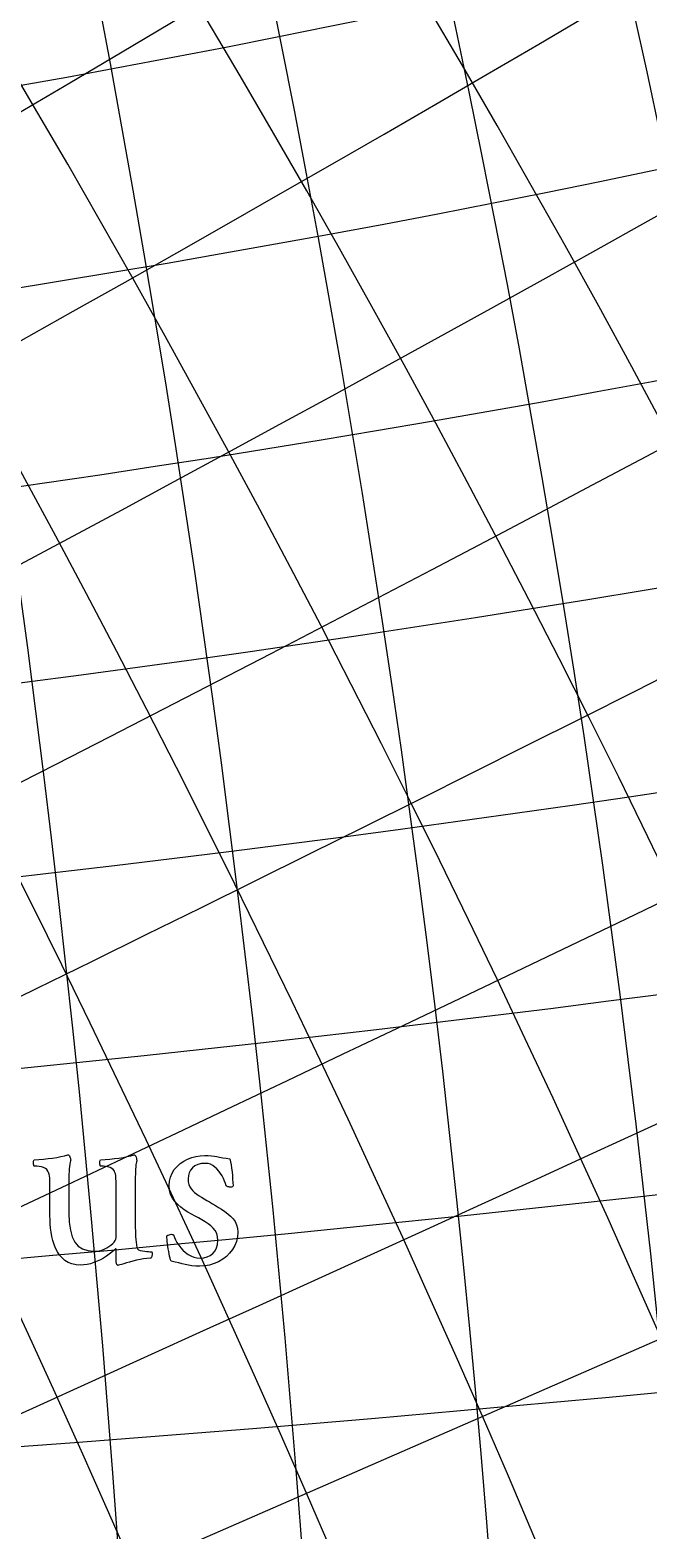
# Model space of a CAD drawing. Header units: millimetres. Extents: x -78 to 78, y -78 to 100.
# Drawn here: x 19.47 to 25.04, y 9.25 to 22.78 of the extents above; entities that cross this region are included whole.
import ezdxf

# ---------------------------------------------------------------- set-up
doc = ezdxf.new("R2010")
doc.units = ezdxf.units.MM
for name, color, linetype in [('ENGRAVE', 7, 'Continuous'), ('ENGRAVE_FINE', 8, 'Continuous'), ('TEXT', 5, 'Continuous')]:
    doc.layers.add(name, color=color, linetype=linetype)

msp = doc.modelspace()

# ---------------------------------------------------------------- linework, layer by layer
at = {"layer": 'ENGRAVE'}
msp.add_lwpolyline([(-64.6943, -28.2418), (64.6943, 28.2418)], dxfattribs=at)
for radius in [76.44, 76.44, 74.3925, 70.59, 70.59, 70.59]:
    msp.add_circle((0, 0), radius, dxfattribs=at)
for centre, radius, start, end in [((-84.1259, 0), 109.8185, 320, 40), ((-59.232, 0), 92.1487, 310, 50), ((-40.7552, 0), 81.5103, 300, 60), ((-25.6927, 0), 75.1203, 290, 70), ((-12.4469, 0), 71.679, 280, 80), ((0, 141.18), 122.2655, 240, 300), ((0, 206.3914), 193.9444, 250, 290), ((0, 406.5116), 400.3358, 260, 280)]:
    msp.add_arc(centre, radius, start, end, dxfattribs=at)
at = {"layer": 'ENGRAVE_FINE'}
msp.add_lwpolyline([(-64.6943, -28.2418), (64.6943, 28.2418)], dxfattribs=at)
for centre, radius, start, end in [((-110.8041, 0), 131.3792, 327.5, 32.5), ((-100.813, 0), 123.0699, 325, 35), ((-91.9947, 0), 115.9568, 322.5, 37.5), ((-77.0355, 0), 104.4864, 317.5, 42.5), ((-70.59, 0), 99.8293, 315, 45), ((-64.6838, 0), 95.7442, 312.5, 47.5), ((-54.1656, 0), 88.9767, 307.5, 52.5), ((-49.4277, 0), 86.1745, 305, 55), ((-44.9708, 0), 83.6978, 302.5, 57.5), ((-36.7468, 0), 79.5819, 297.5, 62.5), ((-32.9167, 0), 77.8874, 295, 65), ((-29.2393, 0), 76.4061, 292.5, 67.5), ((-22.2569, 0), 74.0157, 287.5, 72.5), ((-18.9145, 0), 73.0801, 285, 75), ((-15.6494, 0), 72.3039, 282.5, 77.5), ((-9.2933, 0), 71.1991, 277.5, 82.5), ((-6.1758, 0), 70.8596, 275, 85), ((-3.082, 0), 70.6573, 272.499999, 87.500001), ((-2.8246, -1.2331), 70.6573, 296.083333, 111.083334), ((-5.66, -2.4708), 70.8596, 298.583333, 108.583334), ((-8.5172, -3.7181), 71.1991, 301.083333, 106.083334), ((-11.4073, -4.9798), 71.679, 303.583333, 103.583333), ((-14.3424, -6.2611), 72.3039, 306.083333, 101.083333), ((-39.94, 91.4915), 70.59, 248.583333, 338.583333), ((-17.3348, -7.5674), 73.0801, 308.583333, 98.583333), ((-20.398, -8.9046), 74.0157, 311.083333, 96.083333), ((-23.5468, -10.2792), 75.1203, 313.583333, 93.583333), ((2.8246, 1.2331), 70.6573, 116.083333, 291.083334), ((5.66, 2.4708), 70.8596, 118.583333, 288.583334), ((8.5172, 3.7181), 71.1991, 121.083333, 286.083334), ((11.4073, 4.9798), 71.679, 123.583333, 283.583333), ((14.3424, 6.2611), 72.3039, 126.083333, 281.083333), ((17.3348, 7.5674), 73.0801, 128.583333, 278.583333), ((20.398, 8.9046), 74.0157, 131.083333, 276.083333), ((23.5468, 10.2792), 75.1203, 133.583333, 273.583333), ((26.7972, 11.6981), 76.4061, 136.083333, 271.083333), ((30.1674, 13.1694), 77.8874, 138.583333, 268.583333), ((33.6777, 14.7018), 79.5819, 141.083333, 266.083333), ((37.3513, 16.3054), 81.5103, 143.583333, 263.583333), ((41.2148, 17.992), 83.6978, 146.083333, 261.083333), ((45.2994, 19.7751), 86.1745, 148.583333, 258.583333), ((49.6417, 21.6707), 88.9767, 151.083333, 256.083333), ((54.2849, 23.6977), 92.1487, 153.583333, 253.583333), ((59.2814, 25.8789), 95.7442, 156.083333, 251.083333), ((64.6943, 28.2418), 99.8293, 158.583333, 248.583333), ((70.6014, 30.8205), 104.4864, 161.083333, 246.083333), ((77.0996, 33.6573), 109.8185, 163.583333, 243.583333), ((84.3112, 36.8055), 115.9568, 166.083333, 241.083333), ((92.393, 40.3335), 123.0699, 168.583333, 238.583333), ((101.5497, 44.3308), 131.3792, 171.083333, 236.083333), ((112.0538, 48.9163), 141.18, 173.583333, 233.583333), ((124.2765, 54.252), 152.8754, 176.083333, 231.083333), ((138.7373, 60.5648), 167.0302, 178.583333, 228.583333), ((-26.7972, -11.6981), 76.4061, 316.083333, 91.083333), ((156.1858, 68.1818), 184.4606, 181.083333, 226.083333), ((177.746, 77.5938), 206.3914, 183.583333, 223.583333), ((205.184, 89.5716), 234.7477, 186.083333, 221.083333), ((241.4423, 105.3999), 272.7388, 188.583333, 218.583333), ((291.817, 127.3906), 326.1418, 191.083333, 216.083333), ((366.8994, 160.1673), 406.5116, 193.583333, 213.583333), ((491.4017, 214.5179), 540.811, 196.083333, 211.083333), ((739.4588, 322.8055), 809.9294, 198.5833333, 208.5833333), ((1481.7422, 646.844), 1618.3171, 201.0833333, 206.0833333), ((-1481.7422, -646.844), 1618.3171, 21.0833333, 26.0833333), ((-739.4588, -322.8055), 809.9294, 18.5833333, 28.5833333), ((-491.4017, -214.5179), 540.811, 16.083333, 31.083333), ((-366.8994, -160.1673), 406.5116, 13.583333, 33.583333), ((-291.817, -127.3906), 326.1418, 11.083333, 36.083333), ((-241.4423, -105.3999), 272.7388, 8.583333, 38.583333), ((-205.184, -89.5716), 234.7477, 6.083333, 41.083333), ((-177.746, -77.5938), 206.3914, 3.583333, 43.583333), ((-156.1858, -68.1818), 184.4606, 1.083333, 46.083333), ((-138.7373, -60.5648), 167.0302, 358.583333, 48.583333), ((-124.2765, -54.252), 152.8754, 356.083333, 51.083333), ((-112.0538, -48.9163), 141.18, 353.583333, 53.583333), ((-101.5497, -44.3308), 131.3792, 351.083333, 56.083333), ((-92.393, -40.3335), 123.0699, 348.583333, 58.583333), ((-84.3112, -36.8055), 115.9568, 346.083333, 61.083333), ((-77.0996, -33.6573), 109.8185, 343.583333, 63.583333), ((-70.6014, -30.8205), 104.4864, 341.083333, 66.083333), ((-64.6943, -28.2418), 99.8293, 338.583333, 68.583333), ((-59.2814, -25.8789), 95.7442, 336.083333, 71.083333), ((-54.2849, -23.6977), 92.1487, 333.583333, 73.583333), ((-49.6417, -21.6707), 88.9767, 331.083333, 76.083333), ((-45.2994, -19.7751), 86.1745, 328.583333, 78.583333), ((-41.2148, -17.992), 83.6978, 326.083333, 81.083333), ((-37.3513, -16.3054), 81.5103, 323.583333, 83.583333), ((-33.6777, -14.7018), 79.5819, 321.083333, 86.083333), ((-30.1674, -13.1694), 77.8874, 318.583333, 88.583333), ((-41.8032, 95.7596), 77.0355, 251.083333, 336.083333), ((-43.9365, 100.6464), 84.1259, 253.583333, 333.583333), ((-46.3923, 106.2719), 91.9947, 256.083333, 331.083333), ((-49.2381, 112.791), 100.813, 258.583333, 328.583333), ((-52.5625, 120.4063), 110.8041, 261.083333, 326.083333), ((-56.4836, 129.3885), 122.2655, 263.583333, 323.583333), ((-61.1628, 140.1071), 135.6021, 266.083333, 321.083333), ((-66.8258, 153.0797), 151.3807, 268.583333, 318.583333), ((-73.7994, 169.0543), 170.4193, 271.083333, 316.083333), ((-82.5736, 189.1534), 193.9444, 273.583333, 313.583333), ((-93.9184, 215.1414), 223.8829, 276.083333, 311.083333), ((-109.118, 249.9594), 263.4455, 278.583333, 308.583333), ((-130.4836, 298.9021), 318.4109, 281.083333, 306.083333), ((0, 123.0699), 100.813, 235, 305), ((-162.6382, 372.5594), 400.3358, 283.583333, 303.583333), ((0, 131.3792), 110.8041, 237.5, 302.5), ((-216.369, 495.642), 536.1843, 286.083333, 301.083333), ((-324.0386, 742.2834), 806.8474, 288.5833333, 298.5833333), ((0, 152.8754), 135.6021, 242.5, 297.5), ((-647.4603, 1483.1539), 1616.7768, 291.0833333, 296.0833333), ((0, 167.0302), 151.3807, 245, 295), ((0, 184.4606), 170.4193, 247.5, 292.5), ((647.4603, -1483.1539), 1616.7768, 111.0833333, 116.0833333), ((324.0386, -742.2834), 806.8474, 108.5833333, 118.5833333), ((0, 234.7477), 223.8829, 252.5, 287.5), ((216.369, -495.642), 536.1843, 106.083333, 121.083333), ((0, 272.7388), 263.4455, 255, 285), ((162.6382, -372.5594), 400.3358, 103.583333, 123.583333), ((0, 326.1418), 318.4109, 257.5, 282.5), ((130.4836, -298.9021), 318.4109, 101.083333, 126.083333), ((109.118, -249.9594), 263.4455, 98.583333, 128.583333)]:
    msp.add_arc(centre, radius, start, end, dxfattribs=at)
at = {"layer": 'TEXT'}
for points in [[(20.2427, 12.3686), (20.2427, 12.37), (20.2427, 12.372), (20.2427, 12.3746), (20.2427, 12.3777), (20.2426, 12.3897), (20.2421, 12.403), (20.2414, 12.4176), (20.2404, 12.4335), (20.2387, 12.4494), (20.2359, 12.4639), (20.2319, 12.4773), (20.2268, 12.4893), (20.2171, 12.5037), (20.204, 12.5149), (20.1875, 12.523), (20.1676, 12.528), (20.1472, 12.531), (20.1294, 12.5331), (20.1142, 12.5344), (20.1015, 12.5348), (20.0995, 12.5382), (20.0978, 12.5436), (20.0966, 12.5513), (20.0958, 12.561), (20.0958, 12.571), (20.0967, 12.5795), (20.0986, 12.5864), (20.1015, 12.5917), (20.1444, 12.5945), (20.1864, 12.598), (20.2275, 12.6024), (20.2678, 12.6077), (20.3063, 12.6138), (20.3423, 12.6208), (20.3758, 12.6286), (20.4067, 12.6373), (20.4111, 12.6359), (20.4152, 12.6316), (20.419, 12.6245), (20.4226, 12.6145), (20.4256, 12.604), (20.4277, 12.5952), (20.429, 12.588), (20.4294, 12.5826), (20.4262, 12.5741), (20.4235, 12.5621), (20.4211, 12.5468), (20.4192, 12.528), (20.4177, 12.5071), (20.4166, 12.4853), (20.416, 12.4627), (20.4158, 12.4392), (20.4158, 11.9724), (20.4159, 11.9611), (20.4163, 11.9453), (20.417, 11.9252), (20.418, 11.9006), (20.4196, 11.8744), (20.422, 11.8491), (20.4253, 11.8249), (20.4294, 11.8016), (20.4352, 11.7894), (20.4457, 11.78), (20.4608, 11.7734), (20.4807, 11.7697), (20.5015, 11.7676), (20.5197, 11.7657), (20.5351, 11.7642), (20.5478, 11.7629), (20.553, 11.7629), (20.5569, 11.7629), (20.5598, 11.7629), (20.5615, 11.7629), (20.5636, 11.7613), (20.5652, 11.7589), (20.5664, 11.7556), (20.5672, 11.7515), (20.5677, 11.7472), (20.568, 11.7435), (20.5683, 11.7404), (20.5683, 11.7378), (20.568, 11.7358), (20.5672, 11.7321), (20.5658, 11.7267), (20.5638, 11.7196), (20.5612, 11.7126), (20.5581, 11.7077), (20.5544, 11.7047), (20.5501, 11.7037), (20.521, 11.7017), (20.4906, 11.698), (20.459, 11.6926), (20.426, 11.6855), (20.3936, 11.6776), (20.3637, 11.6698), (20.3361, 11.6622), (20.311, 11.6547), (20.29, 11.6482), (20.2746, 11.6436), (20.2649, 11.6408), (20.2609, 11.6399), (20.2567, 11.6407), (20.253, 11.6431), (20.2498, 11.647), (20.2473, 11.6524), (20.2453, 11.6586), (20.2438, 11.6647), (20.243, 11.6706), (20.2427, 11.6764), (20.2427, 11.7788), (20.2426, 11.7829), (20.2421, 11.7859), (20.2414, 11.788), (20.2404, 11.7891), (20.2394, 11.7896), (20.2387, 11.7899), (20.2383, 11.7901), (20.2382, 11.7902), (20.2219, 11.7741), (20.2029, 11.7575), (20.1809, 11.7405), (20.1562, 11.723), (20.1294, 11.7062), (20.1015, 11.6909), (20.0725, 11.6771), (20.0423, 11.665), (20.0119, 11.655), (19.982, 11.6479), (19.9527, 11.6436), (19.9239, 11.6422), (19.8816, 11.6448), (19.8436, 11.6527), (19.8099, 11.6659), (19.7805, 11.6843), (19.7547, 11.707), (19.7321, 11.7327), (19.7126, 11.7616), (19.6962, 11.7936), (19.6826, 11.8279), (19.6714, 11.8634), (19.6627, 11.9002), (19.6564, 11.9382), (19.6519, 11.9765), (19.6487, 12.0139), (19.6468, 12.0505), (19.6461, 12.0862), (19.6461, 12.3686), (19.646, 12.3808), (19.6455, 12.3948), (19.6448, 12.4104), (19.6438, 12.4278), (19.642, 12.4453), (19.6387, 12.4614), (19.634, 12.476), (19.6279, 12.4893), (19.6182, 12.5037), (19.6051, 12.5149), (19.5886, 12.523), (19.5687, 12.528), (19.5483, 12.531), (19.5305, 12.5331), (19.5153, 12.5344), (19.5027, 12.5348), (19.5006, 12.5382), (19.499, 12.5436), (19.4977, 12.5513), (19.497, 12.561), (19.4969, 12.571), (19.4978, 12.5795), (19.4997, 12.5864), (19.5027, 12.5917), (19.5455, 12.5945), (19.5875, 12.598), (19.6286, 12.6024), (19.6689, 12.6077), (19.7074, 12.6138), (19.7435, 12.6208), (19.7769, 12.6286), (19.8078, 12.6373), (19.8123, 12.6362), (19.8166, 12.6327), (19.8208, 12.627), (19.8249, 12.6191), (19.8283, 12.6105), (19.8308, 12.6031), (19.8323, 12.5969), (19.8328, 12.5917), (19.8296, 12.5829), (19.8266, 12.5701), (19.8239, 12.5533), (19.8214, 12.5325), (19.8195, 12.5096), (19.818, 12.4864), (19.8172, 12.4629), (19.8169, 12.4392), (19.8169, 12.1113), (19.8202, 12.0284), (19.8303, 11.9573), (19.847, 11.898), (19.8704, 11.8506), (19.9011, 11.8142), (19.9396, 11.7882), (19.9859, 11.7726), (20.04, 11.7674), (20.0648, 11.7686), (20.089, 11.7723), (20.1126, 11.7783), (20.1357, 11.7868), (20.1575, 11.7971), (20.1775, 11.8087), (20.1957, 11.8216), (20.212, 11.8358), (20.2254, 11.8503), (20.235, 11.8642), (20.2408, 11.8776), (20.2427, 11.8904)], [(21.042, 12.6305), (21.0736, 12.6298), (21.1026, 12.6279), (21.1289, 12.6247), (21.1524, 12.6202), (21.1764, 12.6152), (21.2039, 12.6102), (21.235, 12.6055), (21.2697, 12.6009), (21.2751, 12.5747), (21.2799, 12.5465), (21.2842, 12.5161), (21.2879, 12.4836), (21.291, 12.4505), (21.2936, 12.4184), (21.2956, 12.3873), (21.297, 12.3572), (21.2956, 12.3522), (21.2913, 12.3487), (21.2842, 12.3465), (21.2742, 12.3458), (21.2696, 12.346), (21.2648, 12.3464), (21.2599, 12.3471), (21.2549, 12.3481), (21.2498, 12.3495), (21.2449, 12.3515), (21.2401, 12.3541), (21.2355, 12.3572), (21.2289, 12.3781), (21.2204, 12.3999), (21.2101, 12.4225), (21.198, 12.446), (21.1841, 12.469), (21.1689, 12.4901), (21.1523, 12.5094), (21.1342, 12.5269), (21.1148, 12.5413), (21.0941, 12.5516), (21.0721, 12.5578), (21.0488, 12.5599), (21.0115, 12.5574), (20.9793, 12.5499), (20.9523, 12.5375), (20.9304, 12.52), (20.9135, 12.4989), (20.9014, 12.4753), (20.8941, 12.4494), (20.8917, 12.421), (20.8934, 12.3939), (20.8985, 12.3694), (20.9071, 12.3477), (20.919, 12.3287), (20.9337, 12.3117), (20.9506, 12.2957), (20.9696, 12.2809), (20.9907, 12.2673), (21.0133, 12.254), (21.0366, 12.2402), (21.0605, 12.2261), (21.0852, 12.2115), (21.1109, 12.1962), (21.1376, 12.1802), (21.1655, 12.1632), (21.1945, 12.1454), (21.2231, 12.1264), (21.2498, 12.1059), (21.2744, 12.0837), (21.297, 12.06), (21.3159, 12.0342), (21.3295, 12.0057), (21.3376, 11.9744), (21.3403, 11.9405), (21.3373, 11.8973), (21.3283, 11.8565), (21.3134, 11.8182), (21.2925, 11.7822), (21.2667, 11.7494), (21.2372, 11.7202), (21.2041, 11.6947), (21.1672, 11.6729), (21.1276, 11.6555), (21.0864, 11.6431), (21.0434, 11.6356), (20.9987, 11.6331), (20.9614, 11.634), (20.927, 11.6368), (20.8954, 11.6414), (20.8666, 11.6479), (20.8382, 11.6552), (20.8074, 11.6624), (20.7744, 11.6695), (20.7391, 11.6764), (20.7346, 11.69), (20.73, 11.706), (20.7255, 11.7242), (20.7209, 11.7447), (20.7166, 11.7664), (20.7126, 11.7885), (20.7092, 11.8108), (20.7061, 11.8335), (20.7036, 11.8551), (20.7018, 11.8745), (20.7008, 11.8915), (20.7004, 11.9063), (20.7098, 11.9123), (20.7198, 11.9166), (20.7303, 11.9192), (20.7414, 11.92), (20.7468, 11.9197), (20.7516, 11.9189), (20.7559, 11.9174), (20.7596, 11.9154), (20.7677, 11.8925), (20.7784, 11.8691), (20.7916, 11.8452), (20.8074, 11.821), (20.8255, 11.7975), (20.8456, 11.776), (20.8676, 11.7565), (20.8917, 11.739), (20.9173, 11.7245), (20.9441, 11.7142), (20.9719, 11.708), (21.001, 11.706), (21.0337, 11.7085), (21.0636, 11.7162), (21.0906, 11.729), (21.1148, 11.7469), (21.1348, 11.7697), (21.149, 11.797), (21.1575, 11.8289), (21.1604, 11.8654), (21.1578, 11.8979), (21.1501, 11.9271), (21.1373, 11.9531), (21.1194, 11.9758), (21.0976, 11.9963), (21.0733, 12.0156), (21.0464, 12.0339), (21.0169, 12.0509), (20.9859, 12.0677), (20.9543, 12.0848), (20.9221, 12.1024), (20.8894, 12.1204), (20.8573, 12.1408), (20.8271, 12.1634), (20.7987, 12.1881), (20.7721, 12.2149), (20.7497, 12.2448), (20.7337, 12.2789), (20.7241, 12.3171), (20.7209, 12.3595), (20.7238, 12.3992), (20.7326, 12.4363), (20.7472, 12.4709), (20.7676, 12.5029), (20.7926, 12.5319), (20.8208, 12.5573), (20.8523, 12.5792), (20.8871, 12.5974), (20.9241, 12.6119), (20.9623, 12.6222), (21.0016, 12.6284), (21.042, 12.6305)]]:
    msp.add_lwpolyline(points, close=True, dxfattribs=at)

doc.saveas('drawing.dxf')
